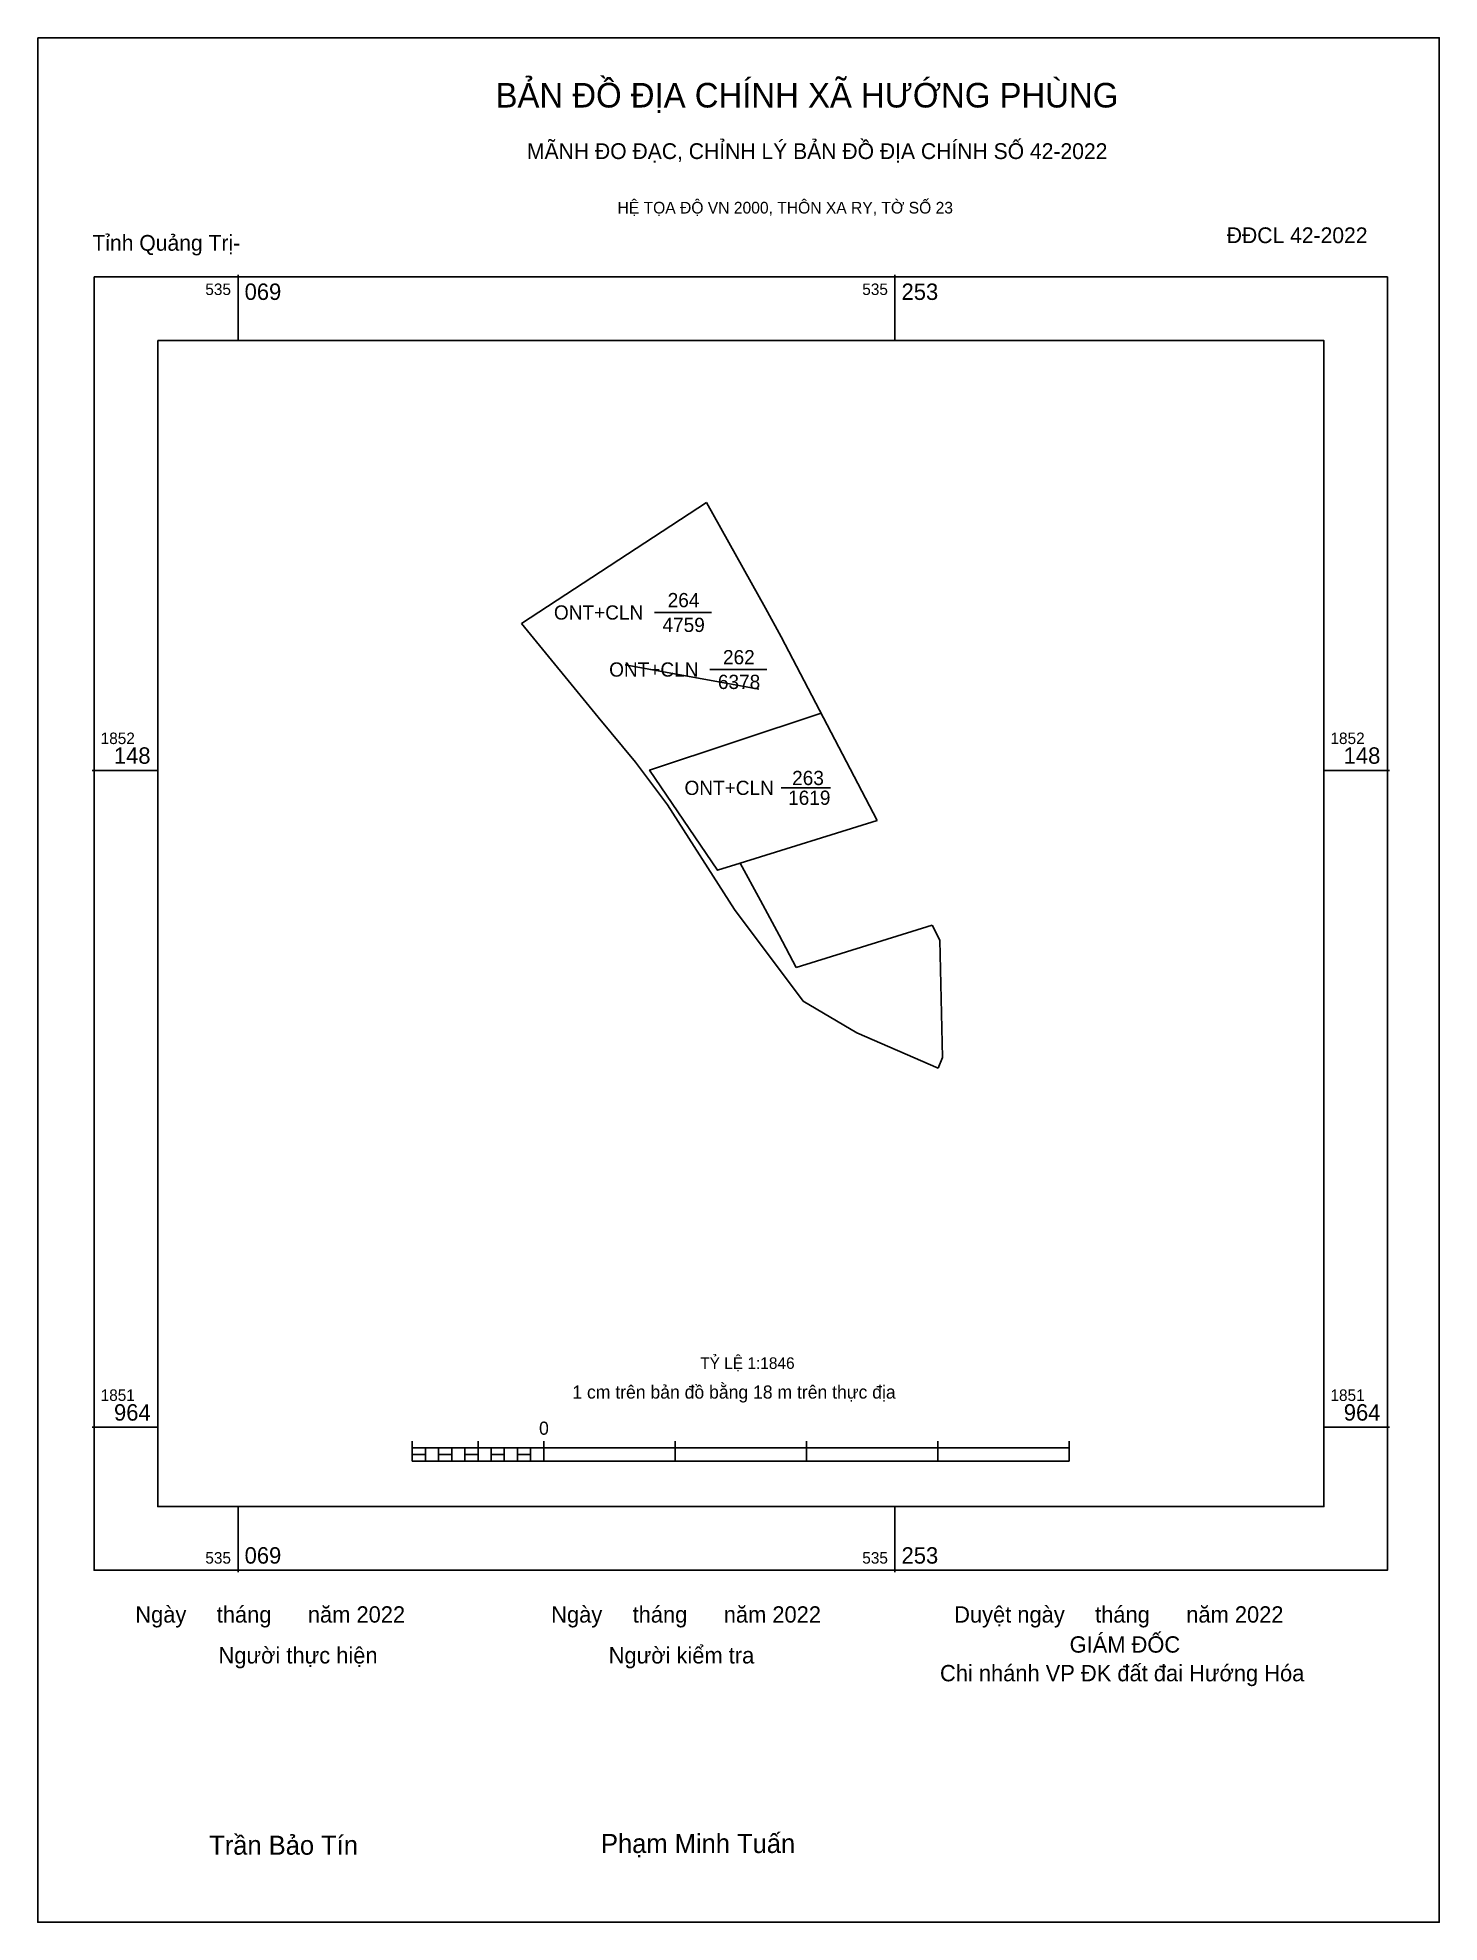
# Model space of a CAD drawing. Extents: x 535013 to 535407, y 1851825 to 1852355.
import ezdxf

# ---------------------------------------------------------------- set-up
doc = ezdxf.new("R2010")
doc.units = 0
for name, color, linetype in [('Level 10', 7, 'Continuous'), ('Level 13', 7, 'Continuous'), ('Level 15', 7, 'Continuous'), ('Level 27', 7, 'Continuous'), ('Level 6', 7, 'Continuous'), ('Level 62', 7, 'Continuous'), ('Level 63', 7, 'Continuous'), ('Level 9', 7, 'Continuous')]:
    doc.layers.add(name, color=color, linetype=linetype)

msp = doc.modelspace()

# ---------------------------------------------------------------- linework, layer by layer
at = {"layer": 'Level 10'}
for p, q in [((535149, 1852190), (535201.01, 1852224.01)), ((535201.01, 1852224.01), (535217.56, 1852194.31)), ((535186.4, 1852193.11), (535202.41, 1852193.11)), ((535217.56, 1852194.31), (535222.03, 1852186.28)), ((535170.57, 1852163.72), (535149, 1852190)), ((535222.03, 1852186.28), (535249.01, 1852134.66)), ((535201.93, 1852177.07), (535217.94, 1852177.07)), ((535181, 1852151), (535170.57, 1852163.72)), ((535190, 1852139), (535181, 1852151)), ((535208.88, 1852109.57), (535190, 1852139)), ((535249.01, 1852134.66), (535210.46, 1852122.62)), ((535210.46, 1852122.62), (535216.19, 1852112.08)), ((535216.19, 1852112.08), (535221.39, 1852102.38)), ((535228.18, 1852083.83), (535208.88, 1852109.57)), ((535221.39, 1852102.38), (535226.22, 1852093.29)), ((535226.22, 1852093.29), (535264.41, 1852105.21)), ((535264.41, 1852105.21), (535266.61, 1852101.01)), ((535266.61, 1852101.01), (535267.33, 1852067.93)), ((535243.29, 1852074.95), (535228.18, 1852083.83)), ((535266.12, 1852065.02), (535243.29, 1852074.95)), ((535267.33, 1852067.93), (535266.12, 1852065.02))]:
    msp.add_line(p, q, dxfattribs=at)
at = {"layer": 'Level 13'}
msp.add_line((535178.14, 1852178.35), (535215.68, 1852171.59), dxfattribs=at)
msp.add_lwpolyline([(535233.26, 1852164.8), (535185.01, 1852148.78), (535204.08, 1852120.63), (535210.46, 1852122.62)], dxfattribs=at)
at = {"layer": 'Level 15'}
msp.add_lwpolyline([(535012.96, 1852354.73), (535407.03, 1852354.73), (535407.03, 1851824.8), (535012.96, 1851824.8)], close=True, dxfattribs=at)
at = {"layer": 'Level 27'}
for p, q in [((535217.56, 1852194.31), (535217.55, 1852194.32)), ((535170.57, 1852163.72), (535170.56, 1852163.73)), ((535249.01, 1852134.66), (535249.02, 1852134.65)), ((535216.19, 1852112.08), (535216.21, 1852112.09)), ((535221.39, 1852102.38), (535221.41, 1852102.39)), ((535264.41, 1852105.21), (535264.4, 1852105.23))]:
    msp.add_line(p, q, dxfattribs=at)
at = {"layer": 'Level 62'}
msp.add_lwpolyline([(535046.71, 1852269.56), (535374.57, 1852269.56), (535374.57, 1851941.7), (535046.71, 1851941.7)], close=True, dxfattribs=at)
at = {"layer": 'Level 63'}
for p, q in [((535069.29, 1852288.03), (535069.29, 1852269.56)), ((535253.99, 1852288.03), (535253.99, 1852269.56)), ((535028.24, 1852148.72), (535046.71, 1852148.72)), ((535374.57, 1852148.72), (535393.04, 1852148.72)), ((535028.24, 1851964.02), (535046.71, 1851964.02)), ((535374.57, 1851964.02), (535393.04, 1851964.02)), ((535118.29, 1851960.05), (535118.29, 1851954.51)), ((535118.29, 1851958.2), (535302.99, 1851958.2)), ((535121.98, 1851958.2), (535121.98, 1851954.51)), ((535125.68, 1851958.2), (535125.68, 1851954.51)), ((535129.37, 1851958.2), (535129.37, 1851954.51)), ((535133.07, 1851958.2), (535133.07, 1851954.51)), ((535136.76, 1851960.05), (535136.76, 1851954.51)), ((535136.76, 1851958.2), (535136.76, 1851954.51)), ((535140.45, 1851958.2), (535140.45, 1851954.51)), ((535144.15, 1851958.2), (535144.15, 1851954.51)), ((535147.84, 1851958.2), (535147.84, 1851954.51)), ((535151.54, 1851958.2), (535151.54, 1851954.51)), ((535155.23, 1851960.05), (535155.23, 1851954.51)), ((535155.23, 1851958.2), (535155.23, 1851954.51)), ((535192.17, 1851960.05), (535192.17, 1851954.51)), ((535229.11, 1851960.05), (535229.11, 1851954.51)), ((535266.05, 1851960.05), (535266.05, 1851954.51)), ((535302.99, 1851960.05), (535302.99, 1851954.51)), ((535118.29, 1851954.51), (535302.99, 1851954.51)), ((535069.29, 1851941.7), (535069.29, 1851923.23)), ((535253.99, 1851941.7), (535253.99, 1851923.23))]:
    msp.add_line(p, q, dxfattribs=at)
for points in [[(535028.82, 1852287.46), (535392.46, 1852287.46), (535392.46, 1851923.81), (535028.82, 1851923.81)], [(535118.29, 1851956.36), (535121.98, 1851956.36), (535121.98, 1851954.51), (535118.29, 1851954.51)], [(535118.29, 1851956.36), (535121.98, 1851956.36), (535121.98, 1851954.51), (535118.29, 1851954.51)], [(535125.68, 1851956.36), (535129.37, 1851956.36), (535129.37, 1851954.51), (535125.68, 1851954.51)], [(535133.07, 1851956.36), (535136.76, 1851956.36), (535136.76, 1851954.51), (535133.07, 1851954.51)], [(535140.45, 1851956.36), (535144.15, 1851956.36), (535144.15, 1851954.51), (535140.45, 1851954.51)], [(535147.84, 1851956.36), (535151.54, 1851956.36), (535151.54, 1851954.51), (535147.84, 1851954.51)]]:
    msp.add_lwpolyline(points, close=True, dxfattribs=at)
at = {"layer": 'Level 9'}
msp.add_line((535222.01, 1852143.8), (535235.85, 1852143.8), dxfattribs=at)

# ---------------------------------------------------------------- texts
at = {"layer": 'Level 13'}
for s, p in [('264', (535190.08, 1852194.59)), ('ONT+CLN', (535158.1, 1852191.11)), ('4759', (535188.62, 1852187.63)), ('262', (535205.63, 1852178.54)), ('ONT+CLN', (535173.63, 1852175.07)), ('6378', (535204.2, 1852171.59)), ('263', (535225.07, 1852144.58)), ('ONT+CLN', (535194.81, 1852141.8)), ('1619', (535223.94, 1852139.02))]:
    msp.add_text(s, height=4, dxfattribs=at).set_placement(p)
at = {"layer": 'Level 6'}
msp.add_text('TỶ LỆ 1:1846', height=3.2468, dxfattribs=at).set_placement((535199.22, 1851980.42))
at = {"layer": 'Level 63'}
for s, height, p in [('BẢN ĐỒ ĐỊA CHÍNH XÃ HƯỚNG PHÙNG', 6.9145, (535141.69, 1852335.1)), ('MÃNH ĐO ĐẠC, CHỈNH LÝ BẢN ĐỒ ĐỊA CHÍNH SỐ 42-2022', 4.4368, (535150.52, 1852320.61)), ('HỆ TỌA ĐỘ VN 2000, THÔN XA RY, TỜ SỐ 23', 3.2844, (535175.98, 1852305.29)), ('535', 3.232, (535060.09, 1852282.38)), ('069', 4.617, (535071.14, 1852280.99)), ('535', 3.232, (535244.79, 1852282.38)), ('253', 4.617, (535255.84, 1852280.99)), ('1852', 3.232, (535030.66, 1852156.11)), ('1852', 3.232, (535376.42, 1852156.11)), ('148', 4.617, (535034.39, 1852150.57)), ('148', 4.617, (535380.14, 1852150.57)), ('1851', 3.232, (535030.66, 1851971.41)), ('1 cm trên bản đồ bằng 18 m trên thực địa', 3.694, (535163.28, 1851972.06)), ('1851', 3.232, (535376.42, 1851971.41)), ('964', 4.617, (535034.42, 1851965.87)), ('964', 4.617, (535380.17, 1851965.87)), ('0', 3.69, (535153.92, 1851961.9)), ('535', 3.232, (535060.09, 1851925.66)), ('069', 4.617, (535071.14, 1851925.66)), ('535', 3.232, (535244.79, 1851925.66)), ('253', 4.617, (535255.84, 1851925.66)), ('Ngày     tháng      năm 2022', 4.5959, (535040.41, 1851909.07)), ('Ngày     tháng      năm 2022', 4.5959, (535157.34, 1851909.07)), ('Duyệt ngày     tháng      năm 2022', 4.5959, (535270.63, 1851909.07)), ('GIÁM ĐỐC', 4.596, (535303.09, 1851900.63)), ('Người thực hiện', 4.5959, (535063.8, 1851897.58)), ('Người kiểm tra', 4.5959, (535173.49, 1851897.58)), ('Chi nhánh VP ĐK đất đai Hướng Hóa', 4.5959, (535266.64, 1851892.57)), ('Trần Bảo Tín', 5.3606, (535061.18, 1851843.81)), ('Phạm Minh Tuấn', 5.3606, (535171.34, 1851844.29))]:
    msp.add_text(s, height=height, dxfattribs=at).set_placement(p)
at = {"layer": 'Level 9'}
for s, p in [('Tỉnh Quảng Trị-', (535028.34, 1852294.82)), ('ĐĐCL 42-2022', (535347.27, 1852296.96))]:
    msp.add_text(s, height=4.4368, dxfattribs=at).set_placement(p)

doc.saveas('drawing.dxf')
